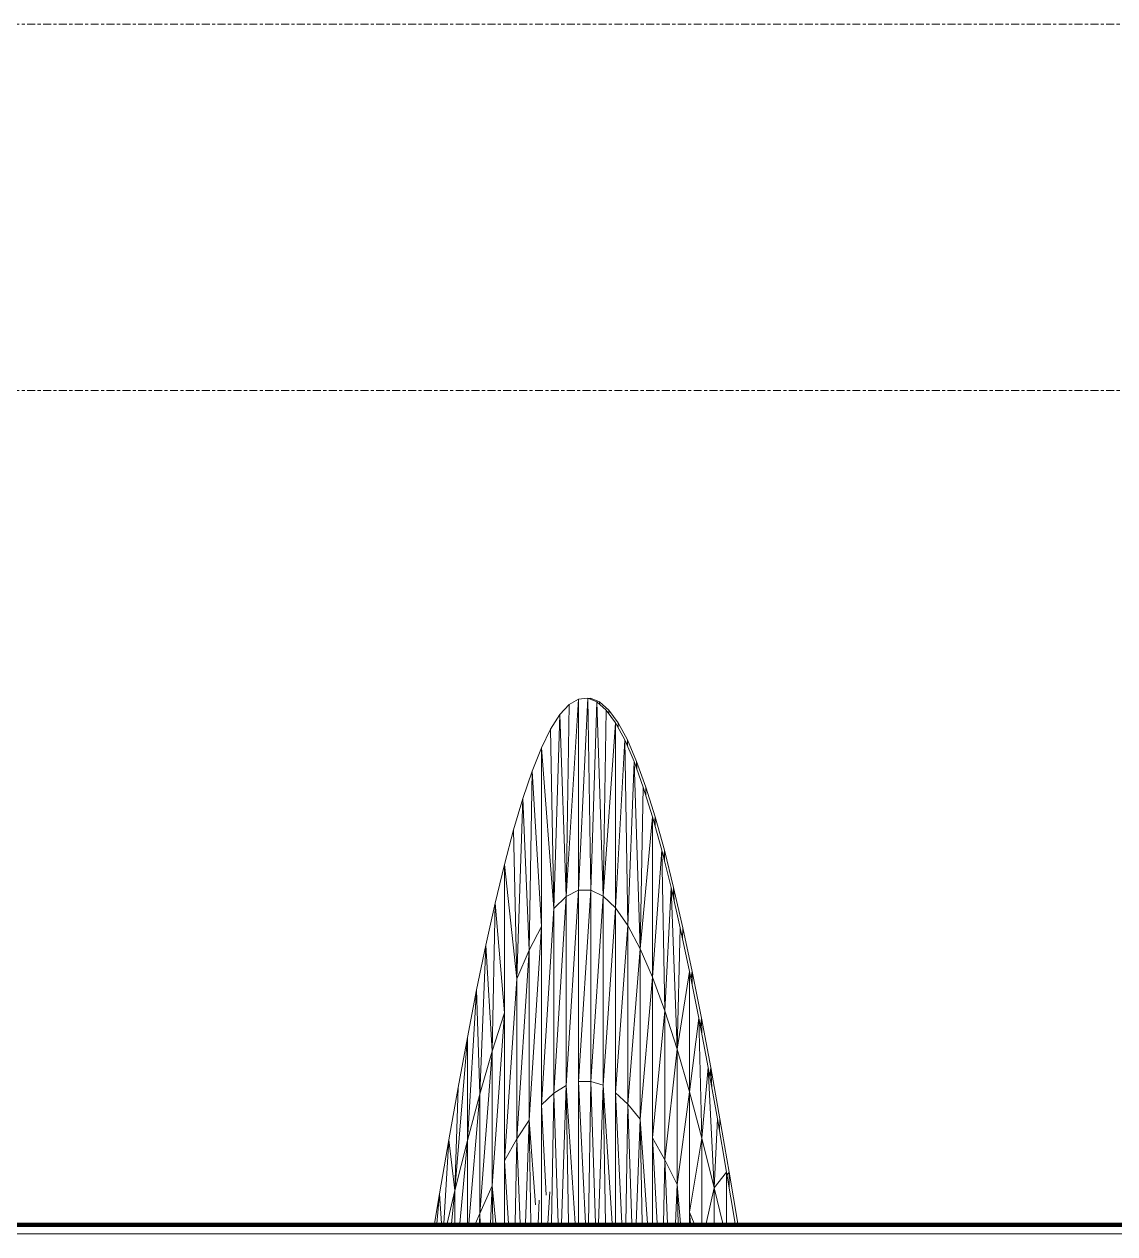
# Model space of a CAD drawing. Header units: centimetres. Extents: x -11896 to 2794, y -437 to 1921.
# Drawn here: x -9816 to -9597.8, y 346.8 to 588.8 of the extents above; entities that cross this region are included whole.
import ezdxf

# ---------------------------------------------------------------- set-up
doc = ezdxf.new("R2010")
doc.units = ezdxf.units.CM
doc.linetypes.add('Centre', pattern=[3.175, 0.635, -0.475, 1.59, -0.475])
doc.layers.add('A-FLOR-LEVL', color=7, linetype='Continuous', lineweight=9)
doc.layers.add('M-EQPM', color=7, linetype='Continuous', lineweight=9)

# ---------------------------------------------------------------- blocks, each defined once
blk = doc.blocks.new('EQ-01-003 - EQ-01-003_dwg_Agrupar_667-1504031-Sección 2-1')
at = {"layer": 'M-EQPM', "color": 253, "true_color": 0x999999}
for p, q in [((-10286.59, 348.27), (-9405.31, 348.48)), ((-9405.31, 348.48), (-10286.52, 348.48)), ((-9405.38, 348.57), (-10286.45, 348.57)), ((-9405.49, 348.66), (-10286.34, 348.66)), ((-9405.62, 348.74), (-10286.21, 348.74)), ((-10286.21, 348.74), (-9405.62, 348.74)), ((-10286.05, 348.81), (-9405.78, 348.81)), ((-10285.88, 348.87), (-9405.95, 348.87)), ((-10285.69, 348.91), (-9406.14, 348.91)), ((-10285.49, 348.93), (-9406.34, 348.93)), ((-10285.29, 348.94), (-9406.54, 348.94)), ((-10285.29, 348.77), (-9406.54, 348.77)), ((-10286.59, 348.27), (-9405.26, 348.37)), ((-10286.59, 348.27), (-9405.24, 348.27)), ((-10286.59, 346.84), (-9405.24, 346.84)), ((-10286.59, 346.84), (-9405.24, 346.84)), ((-9405.24, 346.84), (-10286.59, 346.84)), ((-9405.26, 348.37), (-9932.82, 348.31))]:
    blk.add_line(p, q, dxfattribs=at)
at = {"layer": 'M-EQPM', "color": 253, "true_color": 0x999999, "flags": 128}
for points in [[(-9405.24, 346.84), (-9405.24, 348.27), (-10286.59, 348.27), (-10286.52, 348.48), (-9405.31, 348.48), (-9537.83, 348.44)], [(-10286.45, 348.57), (-10286.52, 348.48), (-9405.31, 348.48), (-9405.38, 348.57), (-10286.45, 348.57), (-10286.52, 348.48), (-10286.57, 348.37)], [(-9405.78, 348.81), (-9405.62, 348.74), (-9405.49, 348.66), (-10286.34, 348.66), (-9405.49, 348.66), (-9405.38, 348.57), (-10286.45, 348.57), (-10286.34, 348.66), (-10286.21, 348.74)], [(-10285.49, 348.93), (-9406.34, 348.93), (-9406.14, 348.91), (-10285.69, 348.91), (-9406.14, 348.91), (-9405.95, 348.87), (-9405.78, 348.81), (-10286.05, 348.81), (-10286.21, 348.74), (-9405.62, 348.74), (-9405.78, 348.81), (-10286.05, 348.81), (-10285.88, 348.87)], [(-10285.69, 348.91), (-10285.49, 348.93), (-9406.34, 348.93), (-9406.54, 348.94)], [(-9406.54, 348.94), (-10285.29, 348.94), (-10285.49, 348.93)], [(-10285.29, 348.94), (-9406.54, 348.94), (-9406.34, 348.93)], [(-9932.82, 348.31), (-9405.26, 348.37), (-9405.31, 348.48), (-9537.83, 348.44)]]:
    blk.add_lwpolyline(points, dxfattribs=at)
blk.add_lwpolyline([(-10285.88, 348.87), (-9405.95, 348.87)], close=True, dxfattribs=at)
blk = doc.blocks.new('EQ-01-003 - EQ-01-003_dwg_Agrupar_665-1504033-Sección 2-1')
at = {"layer": 'M-EQPM', "color": 251, "true_color": 0x656565}
for p, q in [((-9706.96, 452.7), (-9708.81, 450.69)), ((-9705.11, 453.8), (-9707.58, 414.32)), ((-9707.58, 414.32), (-9706.96, 452.7)), ((-9705.11, 453.8), (-9706.96, 452.7)), ((-9705.11, 453.8), (-9703.25, 453.98)), ((-9705.11, 415.55), (-9703.25, 453.98)), ((-9705.11, 453.8), (-9705.11, 415.55)), ((-9701.4, 453.25), (-9703.25, 453.98)), ((-9702.64, 415.58), (-9703.25, 453.98)), ((-9702.73, 453.98), (-9703.15, 453.94)), ((-9702.73, 453.98), (-9702.74, 453.78)), ((-9702.73, 453.98), (-9700.88, 453.25)), ((-9702.73, 453.77), (-9702.73, 453.98)), ((-9701.4, 453.25), (-9702.64, 415.58)), ((-9701.4, 453.25), (-9699.55, 451.6)), ((-9701.4, 453.25), (-9700.17, 414.41)), ((-9700.9, 452.8), (-9700.88, 453.25)), ((-9699.03, 451.6), (-9700.88, 453.25)), ((-9700.87, 452.77), (-9700.88, 453.25)), ((-9708.81, 450.69), (-9710.67, 447.79)), ((-9708.81, 450.69), (-9710.05, 411.9)), ((-9707.58, 414.32), (-9708.81, 450.69)), ((-9700.17, 414.41), (-9699.55, 451.6)), ((-9699.55, 451.6), (-9697.7, 449.06)), ((-9699.04, 450.9), (-9699.03, 451.6)), ((-9697.18, 449.06), (-9699.03, 451.6)), ((-9710.67, 447.79), (-9712.52, 444.02)), ((-9710.67, 447.79), (-9710.05, 411.9)), ((-9700.17, 414.41), (-9697.7, 449.06)), ((-9695.84, 445.63), (-9697.7, 449.06)), ((-9697.7, 412.05), (-9697.7, 449.06)), ((-9697.24, 448.21), (-9697.18, 449.06)), ((-9695.32, 445.63), (-9697.18, 449.06)), ((-9697.18, 448.1), (-9697.18, 449.06)), ((-9695.84, 445.63), (-9697.7, 412.05)), ((-9693.99, 441.34), (-9695.84, 445.63)), ((-9695.23, 408.52), (-9695.84, 445.63)), ((-9695.32, 445.63), (-9695.38, 444.56)), ((-9695.32, 445.63), (-9693.47, 441.34)), ((-9695.32, 445.63), (-9695.3, 444.37)), ((-9714.37, 439.38), (-9712.52, 444.02)), ((-9710.05, 411.9), (-9712.52, 444.02)), ((-9712.52, 444.02), (-9712.52, 408.32)), ((-9693.99, 441.34), (-9695.23, 408.52)), ((-9692.14, 436.21), (-9693.99, 441.34)), ((-9692.76, 403.87), (-9693.99, 441.34)), ((-9693.47, 441.34), (-9693.52, 440.03)), ((-9693.47, 441.34), (-9691.62, 436.21)), ((-9693.47, 441.34), (-9693.42, 439.75)), ((-9714.37, 439.38), (-9716.22, 433.93)), ((-9714.37, 439.38), (-9714.99, 403.61)), ((-9714.37, 439.38), (-9712.52, 408.32)), ((-9692.76, 403.87), (-9692.14, 436.21)), ((-9690.29, 430.27), (-9692.14, 436.21)), ((-9691.62, 436.21), (-9691.65, 434.63)), ((-9691.62, 436.21), (-9689.76, 430.27)), ((-9716.22, 433.93), (-9718.08, 427.68)), ((-9716.22, 433.93), (-9717.46, 397.84)), ((-9716.22, 433.93), (-9714.99, 403.61)), ((-9690.29, 430.27), (-9692.76, 403.87)), ((-9690.29, 430.27), (-9688.43, 423.57)), ((-9690.29, 430.27), (-9690.29, 398.15)), ((-9689.9, 428.86), (-9689.76, 430.27)), ((-9687.91, 423.57), (-9689.76, 430.27)), ((-9689.76, 430.27), (-9689.76, 428.39)), ((-9718.08, 427.68), (-9719.93, 420.68)), ((-9718.08, 427.68), (-9717.46, 397.84)), ((-9690.29, 398.15), (-9688.43, 423.57)), ((-9686.58, 416.14), (-9688.43, 423.57)), ((-9687.82, 391.42), (-9688.43, 423.57)), ((-9687.91, 423.57), (-9688.03, 421.95)), ((-9687.91, 423.57), (-9686.06, 416.14)), ((-9687.87, 421.3), (-9687.91, 423.57)), ((-9719.93, 420.68), (-9721.78, 412.97)), ((-9719.93, 420.68), (-9717.46, 397.84)), ((-9719.93, 420.68), (-9719.93, 391.06)), ((-9707.58, 414.32), (-9710.05, 411.9)), ((-9707.58, 414.32), (-9710.05, 374.94)), ((-9707.58, 414.32), (-9705.11, 415.55)), ((-9705.11, 415.55), (-9707.58, 376.51)), ((-9707.58, 414.32), (-9707.58, 376.51)), ((-9705.11, 415.55), (-9702.64, 415.58)), ((-9702.64, 415.58), (-9705.11, 377.31)), ((-9705.11, 415.55), (-9705.11, 377.31)), ((-9702.64, 415.58), (-9700.17, 414.41)), ((-9702.64, 415.58), (-9702.64, 377.33)), ((-9700.17, 414.41), (-9702.64, 377.33)), ((-9697.7, 412.05), (-9700.17, 414.41)), ((-9700.17, 414.41), (-9700.17, 376.57)), ((-9686.58, 416.14), (-9687.82, 391.42)), ((-9686.58, 416.14), (-9684.73, 408.03)), ((-9686.58, 416.14), (-9685.35, 383.76)), ((-9686.15, 414.27), (-9686.06, 416.14)), ((-9684.21, 408.03), (-9686.06, 416.14)), ((-9685.95, 413.4), (-9686.06, 416.14)), ((-9721.78, 412.97), (-9723.63, 404.61)), ((-9721.78, 412.97), (-9722.4, 383.35)), ((-9721.78, 412.97), (-9719.93, 391.06)), ((-9710.05, 411.9), (-9712.52, 372.62)), ((-9710.05, 411.9), (-9710.05, 374.94)), ((-9697.7, 412.05), (-9700.17, 376.57)), ((-9695.23, 408.52), (-9697.7, 412.05)), ((-9697.7, 412.05), (-9697.7, 375.04)), ((-9714.99, 403.61), (-9712.52, 408.32)), ((-9712.52, 408.32), (-9714.99, 369.57)), ((-9712.52, 408.32), (-9712.52, 372.62)), ((-9695.23, 408.52), (-9697.7, 375.04)), ((-9692.76, 403.87), (-9695.23, 408.52)), ((-9695.23, 408.52), (-9695.23, 372.75)), ((-9685.35, 383.76), (-9684.73, 408.03)), ((-9684.73, 408.03), (-9682.88, 399.29)), ((-9684.26, 405.83), (-9684.21, 408.03)), ((-9682.35, 399.29), (-9684.21, 408.03)), ((-9723.63, 404.61), (-9725.49, 395.63)), ((-9723.63, 404.61), (-9724.87, 374.79)), ((-9723.63, 404.61), (-9722.4, 383.35)), ((-9714.99, 403.61), (-9717.46, 397.84)), ((-9714.99, 403.61), (-9717.46, 365.83)), ((-9714.99, 403.61), (-9714.99, 369.57)), ((-9692.76, 403.87), (-9695.23, 372.75)), ((-9692.76, 403.87), (-9690.29, 398.15)), ((-9692.76, 403.87), (-9692.76, 369.74)), ((-9685.35, 383.76), (-9682.88, 399.29)), ((-9682.88, 399.29), (-9681.02, 389.98)), ((-9682.88, 399.29), (-9682.88, 375.24)), ((-9682.35, 399.29), (-9682.59, 397.83)), ((-9682.35, 399.29), (-9680.5, 389.98)), ((-9682.35, 396.67), (-9682.35, 399.29)), ((-9717.46, 397.84), (-9719.93, 361.44)), ((-9717.46, 397.84), (-9717.46, 365.83)), ((-9690.29, 398.15), (-9692.76, 369.74)), ((-9690.29, 398.15), (-9687.82, 391.42)), ((-9690.29, 398.15), (-9690.29, 366.04)), ((-9725.49, 395.63), (-9727.34, 386.1)), ((-9725.49, 395.63), (-9727.34, 365.49)), ((-9725.49, 395.63), (-9724.87, 374.79)), ((-9722.4, 383.35), (-9719.93, 391.06)), ((-9719.93, 391.06), (-9722.4, 356.44)), ((-9719.93, 391.06), (-9719.93, 361.44)), ((-9687.82, 391.42), (-9690.29, 366.04)), ((-9685.35, 383.76), (-9687.82, 391.42)), ((-9687.82, 391.42), (-9687.82, 361.67)), ((-9682.88, 375.24), (-9681.02, 389.98)), ((-9681.02, 389.98), (-9679.17, 380.14)), ((-9681.02, 389.98), (-9680.41, 365.97)), ((-9680.71, 388.32), (-9680.5, 389.98)), ((-9680.5, 389.98), (-9678.65, 380.14)), ((-9680.5, 389.98), (-9680.42, 386.77)), ((-9729.81, 355.53), (-9727.34, 386.1)), ((-9729.19, 376.08), (-9727.34, 386.1)), ((-9727.34, 365.49), (-9727.34, 386.1)), ((-9722.4, 383.35), (-9724.87, 374.79)), ((-9722.4, 383.35), (-9724.87, 350.9)), ((-9722.4, 383.35), (-9722.4, 356.44)), ((-9685.35, 383.76), (-9687.82, 361.67)), ((-9685.35, 383.76), (-9682.88, 375.24)), ((-9685.35, 383.76), (-9685.35, 356.71)), ((-9679.17, 380.14), (-9680.41, 365.97)), ((-9677.32, 369.86), (-9679.17, 380.14)), ((-9677.94, 356.04), (-9679.17, 380.14)), ((-9678.82, 378.19), (-9678.65, 380.14)), ((-9676.8, 369.86), (-9678.65, 380.14)), ((-9678.44, 376.1), (-9678.65, 380.14)), ((-9729.19, 376.08), (-9731.04, 365.63)), ((-9729.19, 376.08), (-9729.81, 355.53)), ((-9707.58, 376.51), (-9710.05, 374.94)), ((-9708.47, 348.91), (-9707.58, 376.51)), ((-9705.76, 348.91), (-9707.58, 376.51)), ((-9707.13, 348.91), (-9707.58, 376.51)), ((-9705.11, 377.31), (-9702.64, 377.33)), ((-9703.73, 348.91), (-9705.11, 377.31)), ((-9705.11, 348.91), (-9705.11, 377.31)), ((-9703.1, 348.91), (-9702.64, 377.33)), ((-9701.72, 348.91), (-9702.64, 377.33)), ((-9702.64, 377.33), (-9700.17, 376.57)), ((-9701.08, 348.91), (-9700.17, 376.57)), ((-9699.72, 348.91), (-9700.17, 376.57)), ((-9698.39, 348.91), (-9700.17, 376.57)), ((-9682.88, 375.24), (-9685.35, 356.71)), ((-9682.88, 375.24), (-9680.41, 365.97)), ((-9682.88, 375.24), (-9682.88, 351.19)), ((-9727.34, 365.49), (-9724.87, 374.79)), ((-9724.87, 374.79), (-9727.01, 348.91)), ((-9724.87, 374.79), (-9724.87, 350.9)), ((-9712.52, 372.62), (-9710.05, 374.94)), ((-9711.56, 354.54), (-9712.52, 372.62)), ((-9712.52, 348.91), (-9712.52, 372.62)), ((-9710.48, 348.91), (-9710.05, 374.94)), ((-9709.17, 348.91), (-9710.05, 374.94)), ((-9697.7, 348.91), (-9697.7, 375.04)), ((-9696.42, 348.91), (-9697.7, 375.04)), ((-9695.23, 372.75), (-9697.7, 375.04)), ((-9695.64, 348.91), (-9695.23, 372.75)), ((-9694.42, 348.91), (-9695.23, 372.75)), ((-9692.76, 369.74), (-9695.23, 372.75)), ((-9717.46, 365.83), (-9714.99, 369.57)), ((-9715.72, 348.91), (-9714.99, 369.57)), ((-9714.61, 348.91), (-9714.99, 369.57)), ((-9713.71, 352.66), (-9714.99, 369.57)), ((-9693.53, 348.91), (-9692.76, 369.74)), ((-9692.38, 348.91), (-9692.76, 369.74)), ((-9691.32, 348.91), (-9692.76, 369.74)), ((-9677.32, 369.86), (-9677.94, 356.04)), ((-9677.32, 369.86), (-9675.47, 359.18)), ((-9676.9, 367.47), (-9676.8, 369.86)), ((-9676.8, 369.86), (-9674.94, 359.18)), ((-9732.9, 354.81), (-9731.04, 365.63)), ((-9732.05, 348.91), (-9731.04, 365.63)), ((-9731.04, 365.63), (-9729.81, 355.53)), ((-9729.81, 355.53), (-9727.34, 365.49)), ((-9727.34, 365.49), (-9728.85, 348.91)), ((-9727.34, 365.49), (-9727.34, 348.91)), ((-9719.93, 361.44), (-9717.46, 365.83)), ((-9717.78, 348.99), (-9717.46, 365.83)), ((-9716.79, 348.91), (-9717.46, 365.83)), ((-9690.29, 348.91), (-9690.29, 366.04)), ((-9689.34, 348.91), (-9690.29, 366.04)), ((-9687.82, 361.67), (-9690.29, 366.04)), ((-9680.41, 365.97), (-9682.88, 351.19)), ((-9677.94, 356.04), (-9680.41, 365.97)), ((-9680.41, 365.97), (-9680.41, 348.91)), ((-9719.93, 348.91), (-9719.93, 361.44)), ((-9719.1, 348.91), (-9719.93, 361.44)), ((-9688.09, 348.91), (-9687.82, 361.67)), ((-9687.31, 348.91), (-9687.82, 361.67)), ((-9687.82, 361.67), (-9685.35, 356.71)), ((-9677.94, 356.04), (-9675.47, 359.18)), ((-9673.74, 348.91), (-9675.47, 359.18)), ((-9675.47, 359.18), (-9675.47, 348.91)), ((-9675.37, 358.63), (-9674.94, 359.18)), ((-9673.21, 348.91), (-9674.94, 359.18)), ((-9674.94, 356.08), (-9674.94, 359.18)), ((-9724.87, 350.9), (-9722.4, 356.44)), ((-9722.73, 348.91), (-9722.4, 356.44)), ((-9721.64, 348.91), (-9722.4, 356.44)), ((-9722.22, 348.91), (-9722.4, 356.44)), ((-9685.72, 348.91), (-9685.35, 356.71)), ((-9685.17, 348.91), (-9685.35, 356.71)), ((-9684.69, 348.91), (-9685.35, 356.71)), ((-9677.94, 356.04), (-9679.56, 348.91)), ((-9677.94, 356.04), (-9676.25, 348.91)), ((-9677.94, 356.04), (-9677.94, 348.91)), ((-9732.9, 354.81), (-9733.88, 348.91)), ((-9732.9, 354.81), (-9733.43, 348.91)), ((-9732.9, 354.81), (-9732.52, 348.91)), ((-9731.37, 348.91), (-9729.81, 355.53)), ((-9729.81, 355.53), (-9730.49, 348.91)), ((-9729.81, 355.53), (-9729.81, 348.91)), ((-9713.19, 348.91), (-9712.96, 353.59)), ((-9711.22, 348.91), (-9710.81, 355.25)), ((-9724.87, 350.9), (-9725.69, 348.91)), ((-9724.92, 348.91), (-9724.87, 350.9)), ((-9724.76, 348.91), (-9724.87, 350.9)), ((-9682.71, 348.91), (-9682.88, 351.19)), ((-9682.88, 348.91), (-9682.88, 351.19)), ((-9681.94, 348.91), (-9682.88, 351.19))]:
    blk.add_line(p, q, dxfattribs=at)
at = {"layer": 'M-EQPM', "color": 8, "true_color": 0x808080}
for p, q in [((-9702.73, 453.98), (-9702.74, 453.78)), ((-9702.73, 453.77), (-9702.73, 453.98)), ((-9712.52, 408.32), (-9714.37, 439.38)), ((-9689.76, 430.27), (-9689.76, 428.39)), ((-9689.76, 428.39), (-9689.76, 430.27)), ((-9687.91, 423.57), (-9688.03, 421.95)), ((-9687.87, 421.3), (-9687.91, 423.57)), ((-9700.17, 414.41), (-9702.64, 415.58)), ((-9695.23, 408.52), (-9697.7, 412.05)), ((-9710.05, 374.94), (-9707.58, 376.51)), ((-9707.58, 376.51), (-9708.47, 348.91)), ((-9701.72, 348.91), (-9702.64, 377.33)), ((-9702.64, 377.33), (-9701.72, 348.91)), ((-9700.17, 376.57), (-9699.72, 348.91)), ((-9699.72, 348.91), (-9700.17, 376.57)), ((-9700.17, 376.57), (-9698.39, 348.91)), ((-9698.39, 348.91), (-9700.17, 376.57)), ((-9727.01, 348.91), (-9724.87, 374.79)), ((-9709.17, 348.91), (-9710.05, 374.94)), ((-9709.17, 348.91), (-9710.05, 374.94)), ((-9694.42, 348.91), (-9695.23, 372.75)), ((-9714.99, 369.57), (-9713.71, 352.66)), ((-9690.29, 348.91), (-9690.29, 366.04)), ((-9687.82, 361.67), (-9688.09, 348.91)), ((-9687.31, 348.91), (-9687.82, 361.67)), ((-9687.31, 348.91), (-9687.82, 361.67)), ((-9675.47, 359.18), (-9673.74, 348.91)), ((-9675.47, 348.91), (-9675.47, 359.18)), ((-9674.94, 359.18), (-9675.37, 358.63)), ((-9674.94, 359.18), (-9674.94, 356.08)), ((-9674.94, 356.08), (-9674.94, 359.18)), ((-9722.73, 348.91), (-9722.4, 356.44)), ((-9677.94, 356.04), (-9679.56, 348.91)), ((-9679.56, 348.91), (-9677.94, 356.04)), ((-9676.25, 348.91), (-9677.94, 356.04)), ((-9677.94, 356.04), (-9676.25, 348.91)), ((-9712.96, 353.59), (-9713.19, 348.91)), ((-9712.96, 353.59), (-9713.19, 348.91)), ((-9710.81, 355.25), (-9711.22, 348.91)), ((-9711.22, 348.91), (-9710.81, 355.25)), ((-9724.76, 348.91), (-9724.87, 350.9)), ((-9724.87, 350.9), (-9724.76, 348.91)), ((-9682.88, 351.19), (-9682.71, 348.91)), ((-9682.88, 351.19), (-9682.71, 348.91))]:
    blk.add_line(p, q, dxfattribs=at)
at = {"layer": 'M-EQPM', "color": 8, "true_color": 0x808080, "flags": 128}
for points in [[(-9710.05, 411.9), (-9707.58, 414.32), (-9706.96, 452.7), (-9705.11, 453.8), (-9707.58, 414.32), (-9705.11, 415.55), (-9705.11, 453.8), (-9707.58, 414.32), (-9706.96, 452.7), (-9708.81, 450.69), (-9707.58, 414.32), (-9708.81, 450.69), (-9710.05, 411.9), (-9712.52, 372.62), (-9711.56, 354.54)], [(-9705.76, 348.91), (-9707.58, 376.51), (-9705.11, 415.55), (-9702.64, 415.58), (-9705.11, 377.31), (-9702.64, 415.58), (-9703.25, 453.98), (-9701.4, 453.25), (-9702.64, 415.58), (-9702.64, 377.33), (-9700.17, 376.57), (-9700.17, 414.41), (-9697.7, 412.05), (-9700.17, 376.57), (-9700.17, 414.41)], [(-9705.11, 453.8), (-9703.25, 453.98), (-9705.11, 415.55), (-9702.64, 415.58), (-9701.4, 453.25), (-9700.17, 414.41)], [(-9702.64, 415.58), (-9703.25, 453.98), (-9705.11, 415.55), (-9705.11, 453.8)], [(-9703.15, 453.94), (-9702.73, 453.98), (-9702.74, 453.78)], [(-9700.9, 452.8), (-9700.88, 453.25), (-9702.73, 453.98), (-9702.73, 453.77)], [(-9700.17, 414.41), (-9701.4, 453.25), (-9699.55, 451.6), (-9700.17, 414.41), (-9697.7, 449.06), (-9699.55, 451.6), (-9700.17, 414.41), (-9702.64, 415.58), (-9702.64, 377.33), (-9700.17, 376.57)], [(-9700.87, 452.77), (-9700.88, 453.25), (-9700.9, 452.8)], [(-9700.87, 452.77), (-9700.88, 453.25), (-9699.03, 451.6), (-9697.18, 449.06), (-9697.18, 448.1)], [(-9712.52, 408.32), (-9714.37, 439.38), (-9712.52, 444.02), (-9712.52, 408.32), (-9712.52, 372.62), (-9710.05, 374.94), (-9712.52, 372.62), (-9710.05, 411.9), (-9710.67, 447.79), (-9708.81, 450.69), (-9710.05, 411.9), (-9710.67, 447.79), (-9712.52, 444.02), (-9710.05, 411.9)], [(-9703.1, 348.91), (-9702.64, 377.33), (-9705.11, 377.31), (-9705.11, 415.55), (-9705.11, 377.31), (-9702.64, 377.33), (-9700.17, 414.41), (-9697.7, 449.06), (-9697.7, 412.05), (-9695.84, 445.63), (-9695.23, 408.52)], [(-9697.18, 448.1), (-9697.18, 449.06), (-9697.24, 448.21)], [(-9695.3, 444.37), (-9695.32, 445.63), (-9697.18, 449.06), (-9697.24, 448.21)], [(-9697.7, 412.05), (-9697.7, 375.04), (-9695.23, 408.52), (-9695.23, 372.75), (-9697.7, 375.04), (-9695.23, 408.52), (-9692.76, 403.87), (-9695.23, 372.75), (-9695.23, 408.52), (-9693.99, 441.34), (-9695.84, 445.63), (-9695.23, 408.52)], [(-9693.52, 440.03), (-9693.47, 441.34), (-9695.32, 445.63), (-9695.3, 444.37)], [(-9710.05, 411.9), (-9707.58, 414.32), (-9710.05, 374.94), (-9710.05, 411.9), (-9712.52, 444.02), (-9712.52, 408.32)], [(-9687.82, 391.42), (-9688.43, 423.57), (-9690.29, 398.15), (-9690.29, 430.27), (-9692.14, 436.21), (-9692.76, 403.87), (-9693.99, 441.34), (-9695.23, 408.52), (-9697.7, 412.05), (-9700.17, 414.41), (-9702.64, 377.33), (-9703.1, 348.91)], [(-9695.23, 408.52), (-9692.76, 403.87), (-9693.99, 441.34), (-9692.14, 436.21), (-9692.76, 403.87), (-9690.29, 430.27), (-9690.29, 398.15), (-9692.76, 403.87), (-9695.23, 372.75), (-9695.64, 348.91)], [(-9693.42, 439.75), (-9693.47, 441.34), (-9693.52, 440.03)], [(-9693.42, 439.75), (-9693.47, 441.34), (-9691.62, 436.21), (-9691.65, 434.63)], [(-9721.64, 348.91), (-9722.4, 356.44), (-9719.93, 391.06), (-9719.93, 361.44), (-9717.46, 397.84), (-9714.99, 403.61), (-9716.22, 433.93), (-9714.37, 439.38), (-9714.99, 403.61), (-9716.22, 433.93), (-9717.46, 397.84)], [(-9714.37, 439.38), (-9714.99, 403.61), (-9712.52, 408.32)], [(-9689.9, 428.86), (-9689.76, 430.27), (-9691.62, 436.21), (-9691.65, 434.63)], [(-9717.46, 397.84), (-9718.08, 427.68), (-9716.22, 433.93), (-9717.46, 397.84), (-9719.93, 361.44), (-9719.93, 348.91)], [(-9692.38, 348.91), (-9692.76, 369.74), (-9692.76, 403.87), (-9690.29, 398.15), (-9692.76, 369.74), (-9692.76, 403.87), (-9690.29, 430.27), (-9688.43, 423.57), (-9690.29, 398.15), (-9687.82, 391.42), (-9685.35, 383.76), (-9686.58, 416.14), (-9687.82, 391.42)], [(-9689.9, 428.86), (-9689.76, 430.27), (-9687.91, 423.57), (-9688.03, 421.95)], [(-9717.46, 397.84), (-9719.93, 420.68), (-9718.08, 427.68), (-9717.46, 397.84)], [(-9687.82, 391.42), (-9688.43, 423.57), (-9686.58, 416.14), (-9687.82, 391.42), (-9690.29, 366.04), (-9687.82, 361.67), (-9685.35, 356.71), (-9685.72, 348.91)], [(-9687.87, 421.3), (-9687.91, 423.57), (-9686.06, 416.14), (-9686.15, 414.27)], [(-9716.79, 348.91), (-9717.46, 365.83), (-9719.93, 361.44), (-9719.93, 391.06), (-9719.93, 420.68), (-9721.78, 412.97), (-9719.93, 391.06), (-9722.4, 383.35), (-9721.78, 412.97), (-9723.63, 404.61), (-9722.4, 383.35), (-9721.78, 412.97), (-9719.93, 391.06), (-9719.93, 420.68), (-9717.46, 397.84)], [(-9707.13, 348.91), (-9707.58, 376.51), (-9707.58, 414.32), (-9707.58, 376.51), (-9705.11, 415.55), (-9707.58, 414.32), (-9710.05, 374.94), (-9710.48, 348.91)], [(-9684.69, 348.91), (-9685.35, 356.71), (-9682.88, 375.24), (-9682.88, 399.29), (-9681.02, 389.98), (-9682.88, 375.24), (-9682.88, 399.29), (-9685.35, 383.76), (-9684.73, 408.03), (-9682.88, 399.29), (-9685.35, 383.76), (-9684.73, 408.03), (-9686.58, 416.14), (-9685.35, 383.76)], [(-9685.95, 413.4), (-9686.06, 416.14), (-9686.15, 414.27)], [(-9685.95, 413.4), (-9686.06, 416.14), (-9684.21, 408.03), (-9684.26, 405.83)], [(-9710.48, 348.91), (-9710.05, 374.94), (-9710.05, 411.9)], [(-9700.17, 376.57), (-9697.7, 412.05), (-9697.7, 375.04), (-9696.42, 348.91)], [(-9716.79, 348.91), (-9717.46, 365.83), (-9714.99, 403.61), (-9714.99, 369.57), (-9712.52, 408.32), (-9714.99, 403.61), (-9717.46, 397.84), (-9717.46, 365.83), (-9714.99, 369.57), (-9714.99, 403.61), (-9717.46, 365.83), (-9714.99, 369.57)], [(-9715.72, 348.91), (-9714.99, 369.57), (-9712.52, 408.32), (-9712.52, 372.62), (-9712.52, 348.91)], [(-9682.35, 396.67), (-9682.35, 399.29), (-9684.21, 408.03), (-9684.26, 405.83)], [(-9724.87, 374.79), (-9722.4, 383.35), (-9723.63, 404.61), (-9724.87, 374.79), (-9724.87, 350.9), (-9725.69, 348.91)], [(-9724.87, 374.79), (-9725.49, 395.63), (-9723.63, 404.61), (-9724.87, 374.79)], [(-9682.59, 397.83), (-9682.35, 399.29), (-9682.35, 396.67)], [(-9682.59, 397.83), (-9682.35, 399.29), (-9680.5, 389.98), (-9680.71, 388.32)], [(-9717.46, 397.84), (-9717.46, 365.83), (-9717.78, 348.99)], [(-9690.29, 366.04), (-9690.29, 398.15), (-9690.29, 366.04), (-9687.82, 391.42), (-9690.29, 398.15), (-9692.76, 369.74), (-9691.32, 348.91)], [(-9732.05, 348.91), (-9731.04, 365.63), (-9729.81, 355.53), (-9727.34, 386.1), (-9725.49, 395.63), (-9727.34, 365.49), (-9724.87, 374.79)], [(-9724.87, 374.79), (-9725.49, 395.63), (-9727.34, 365.49), (-9727.34, 386.1), (-9729.19, 376.08), (-9729.81, 355.53), (-9731.04, 365.63), (-9729.19, 376.08), (-9729.81, 355.53), (-9727.34, 365.49), (-9727.34, 386.1), (-9729.81, 355.53), (-9731.37, 348.91)], [(-9724.92, 348.91), (-9724.87, 350.9), (-9722.4, 383.35), (-9722.4, 356.44), (-9719.93, 391.06), (-9722.4, 383.35), (-9724.87, 374.79)], [(-9688.09, 348.91), (-9687.82, 361.67), (-9687.82, 391.42)], [(-9685.35, 356.71), (-9685.35, 383.76), (-9682.88, 375.24), (-9681.02, 389.98), (-9680.41, 365.97)], [(-9680.41, 365.97), (-9681.02, 389.98), (-9679.17, 380.14), (-9680.41, 365.97), (-9682.88, 375.24), (-9685.35, 356.71), (-9685.17, 348.91)], [(-9680.42, 386.77), (-9680.5, 389.98), (-9680.71, 388.32)], [(-9678.82, 378.19), (-9678.65, 380.14), (-9680.5, 389.98), (-9680.42, 386.77)], [(-9722.4, 356.44), (-9724.87, 350.9), (-9722.4, 356.44), (-9722.4, 383.35), (-9724.87, 350.9), (-9724.92, 348.91)], [(-9685.17, 348.91), (-9685.35, 356.71), (-9687.82, 361.67), (-9685.35, 383.76), (-9685.35, 356.71)], [(-9685.35, 383.76), (-9682.88, 375.24), (-9682.88, 351.19)], [(-9680.41, 348.91), (-9680.41, 365.97), (-9679.17, 380.14), (-9677.94, 356.04), (-9677.32, 369.86), (-9675.47, 359.18), (-9677.94, 356.04), (-9677.32, 369.86), (-9679.17, 380.14), (-9677.94, 356.04), (-9680.41, 365.97), (-9682.88, 375.24), (-9682.88, 351.19), (-9681.94, 348.91)], [(-9678.44, 376.1), (-9678.65, 380.14), (-9678.82, 378.19)], [(-9678.44, 376.1), (-9678.65, 380.14), (-9676.8, 369.86), (-9674.94, 359.18)], [(-9710.05, 374.94), (-9707.58, 376.51), (-9708.47, 348.91)], [(-9707.13, 348.91), (-9707.58, 376.51), (-9705.76, 348.91)], [(-9703.73, 348.91), (-9705.11, 377.31), (-9705.11, 348.91)], [(-9705.11, 348.91), (-9705.11, 377.31), (-9703.73, 348.91)], [(-9728.85, 348.91), (-9727.34, 365.49), (-9724.87, 374.79), (-9727.01, 348.91)], [(-9724.87, 374.79), (-9724.87, 350.9), (-9725.69, 348.91)], [(-9712.52, 348.91), (-9712.52, 372.62), (-9711.56, 354.54)], [(-9696.42, 348.91), (-9697.7, 375.04), (-9695.23, 372.75), (-9692.76, 369.74), (-9693.53, 348.91)], [(-9694.42, 348.91), (-9695.23, 372.75), (-9695.64, 348.91)], [(-9695.23, 372.75), (-9692.76, 369.74), (-9693.53, 348.91)], [(-9713.71, 352.66), (-9714.99, 369.57), (-9715.72, 348.91)], [(-9692.38, 348.91), (-9692.76, 369.74), (-9691.32, 348.91)], [(-9732.05, 348.91), (-9731.04, 365.63), (-9732.9, 354.81), (-9732.52, 348.91)], [(-9727.34, 348.91), (-9727.34, 365.49), (-9729.81, 355.53), (-9729.81, 348.91)], [(-9727.34, 348.91), (-9727.34, 365.49), (-9728.85, 348.91)], [(-9719.1, 348.91), (-9719.93, 361.44), (-9717.46, 365.83), (-9717.78, 348.99)], [(-9687.82, 361.67), (-9690.29, 366.04), (-9689.34, 348.91)], [(-9690.29, 348.91), (-9690.29, 366.04), (-9689.34, 348.91)], [(-9682.88, 348.91), (-9682.88, 351.19), (-9680.41, 365.97), (-9677.94, 356.04), (-9677.94, 348.91)], [(-9680.41, 348.91), (-9680.41, 365.97), (-9682.88, 351.19)], [(-9719.93, 348.91), (-9719.93, 361.44), (-9719.1, 348.91)], [(-9677.94, 348.91), (-9677.94, 356.04), (-9675.47, 359.18), (-9675.47, 348.91)], [(-9673.21, 348.91), (-9674.94, 359.18), (-9675.37, 358.63)], [(-9722.73, 348.91), (-9722.4, 356.44), (-9722.22, 348.91)], [(-9721.64, 348.91), (-9722.4, 356.44), (-9722.22, 348.91)], [(-9684.69, 348.91), (-9685.35, 356.71), (-9685.72, 348.91)], [(-9733.43, 348.91), (-9732.9, 354.81), (-9733.88, 348.91)], [(-9733.43, 348.91), (-9732.9, 354.81), (-9732.52, 348.91)], [(-9731.37, 348.91), (-9729.81, 355.53), (-9730.49, 348.91)], [(-9729.81, 348.91), (-9729.81, 355.53), (-9730.49, 348.91)], [(-9681.94, 348.91), (-9682.88, 351.19), (-9682.88, 348.91)]]:
    blk.add_lwpolyline(points, dxfattribs=at)
for points in [[(-9699.04, 450.9), (-9699.03, 451.6)], [(-9697.7, 449.06), (-9697.7, 412.05), (-9695.84, 445.63)], [(-9695.38, 444.56), (-9695.32, 445.63)], [(-9687.82, 391.42), (-9687.82, 361.67), (-9685.35, 383.76)], [(-9701.08, 348.91), (-9700.17, 376.57)], [(-9697.7, 348.91), (-9697.7, 375.04)], [(-9714.61, 348.91), (-9714.99, 369.57)], [(-9676.9, 367.47), (-9676.8, 369.86)]]:
    blk.add_lwpolyline(points, close=True, dxfattribs=at)
blk = doc.blocks.new('EQ-01-003 - EQ-01-003_dwg_Agrupar_676-1504043-Sección 2-1')
for name in ['EQ-01-003 - EQ-01-003_dwg_Agrupar_665-1504033-Sección 2-1', 'EQ-01-003 - EQ-01-003_dwg_Agrupar_667-1504031-Sección 2-1']:
    blk.add_blockref(name, (0, 0))
blk = doc.blocks.new('EQ-01-003 - EQ-01-003_dwg-1504028-Sección 2-1')
blk.add_blockref('EQ-01-003 - EQ-01-003_dwg_Agrupar_676-1504043-Sección 2-1', (0, 0))
blk = doc.blocks.new('EQ-01-003 - EQ-01-003-1482412-Sección 2-1')
blk.add_blockref('EQ-01-003 - EQ-01-003_dwg-1504028-Sección 2-1', (0, 0))
blk = doc.blocks.new('PQ_RVR_MEP-01_ZZ_ZZ_MO_T_A_rvt-1-Sección 2-1')
at = {"layer": 'M-EQPM', "lineweight": 9}
blk.add_blockref('EQ-01-003 - EQ-01-003-1482412-Sección 2-1', (0, 0), dxfattribs=at)

msp = doc.modelspace()

# ---------------------------------------------------------------- linework, layer by layer
at = {"layer": 'A-FLOR-LEVL', "color": 253, "linetype": 'Centre', "true_color": 0xaaaaaa}
for p, q in [((-11896.135, 588.801), (-4860.713, 588.801)), ((-11896.135, 515.53), (-4860.713, 515.53))]:
    msp.add_line(p, q, dxfattribs=at)

# ---------------------------------------------------------------- block references
at = {"lineweight": 5}
msp.add_blockref('PQ_RVR_MEP-01_ZZ_ZZ_MO_T_A_rvt-1-Sección 2-1', (0, 0), dxfattribs=at)

doc.saveas('drawing.dxf')
